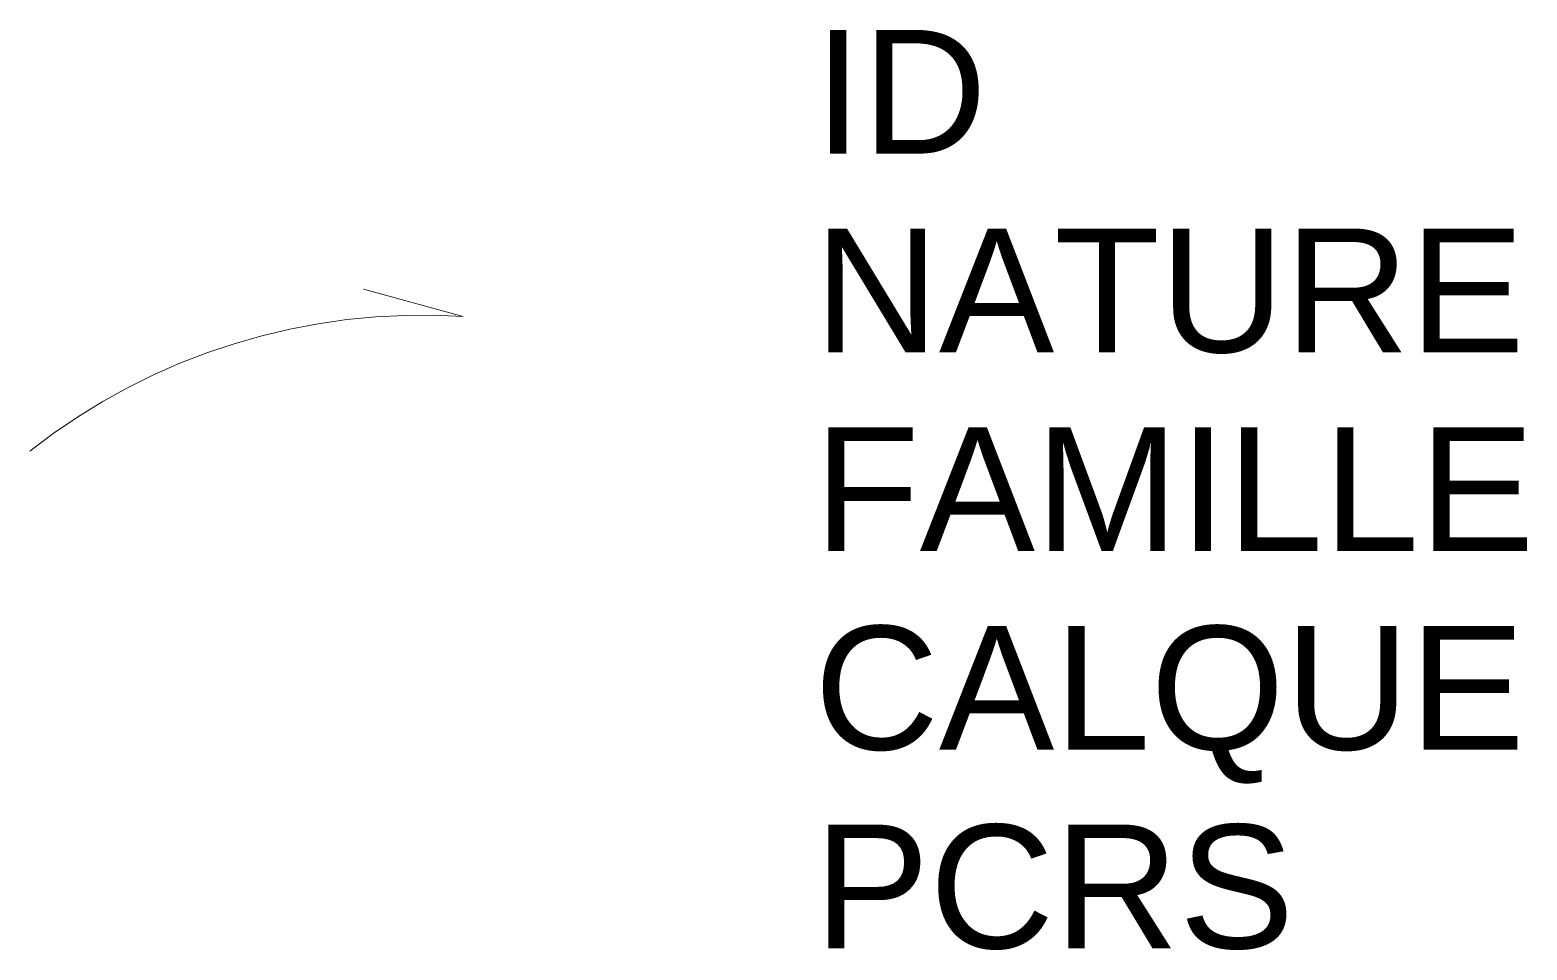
# Model space of a CAD drawing. Header units: metres. Extents: x 3163.54 to 3165.96, y 1727.11 to 1728.6.
import ezdxf

# ---------------------------------------------------------------- set-up
doc = ezdxf.new("R2010")
doc.units = ezdxf.units.M
doc.linetypes.add('Socle_Continu', pattern=[2.5, 2.5, 0])
doc.linetypes.add('Topo_Continu', pattern=[2.5, 2.5, 0])
doc.layers.add('PROPR_SCS', color=190, linetype='Socle_Continu', lineweight=13)
doc.styles.get("Standard").update_dxf_attribs({"font": 'arial.ttf'})

msp = doc.modelspace()

# ---------------------------------------------------------------- linework, layer by layer
at = {"layer": 'PROPR_SCS', "linetype": 'Topo_Continu', "flags": 128}
msp.add_lwpolyline([(3163.5381, 1727.918, -0.18534), (3164.2383, 1728.1357), (3164.0772, 1728.1802)], format="xyb", dxfattribs=at)

# ---------------------------------------------------------------- texts
at = {"layer": 'PROPR_SCS', "linetype": 'Topo_Continu', "flags": 9}
for tag, p, s in [('ID', (3164.8057, 1728.3992), 'VP_2833'), ('NATURE', (3164.8057, 1728.0779), 'Flèche de cotation')]:
    msp.add_attdef(tag, p, s, height=0.2, dxfattribs=at)
at = {"layer": 'PROPR_SCS', "linetype": 'Socle_Continu', "flags": 9}
for tag, p, s in [('FAMILLE', (3164.8057, 1727.7566), 'Propriété'), ('CALQUE', (3164.8057, 1727.4353), 'PROPR_SCS'), ('PCRS', (3164.8057, 1727.114), 'HabillageSymbole')]:
    msp.add_attdef(tag, p, s, height=0.2, dxfattribs=at)

doc.saveas('drawing.dxf')
